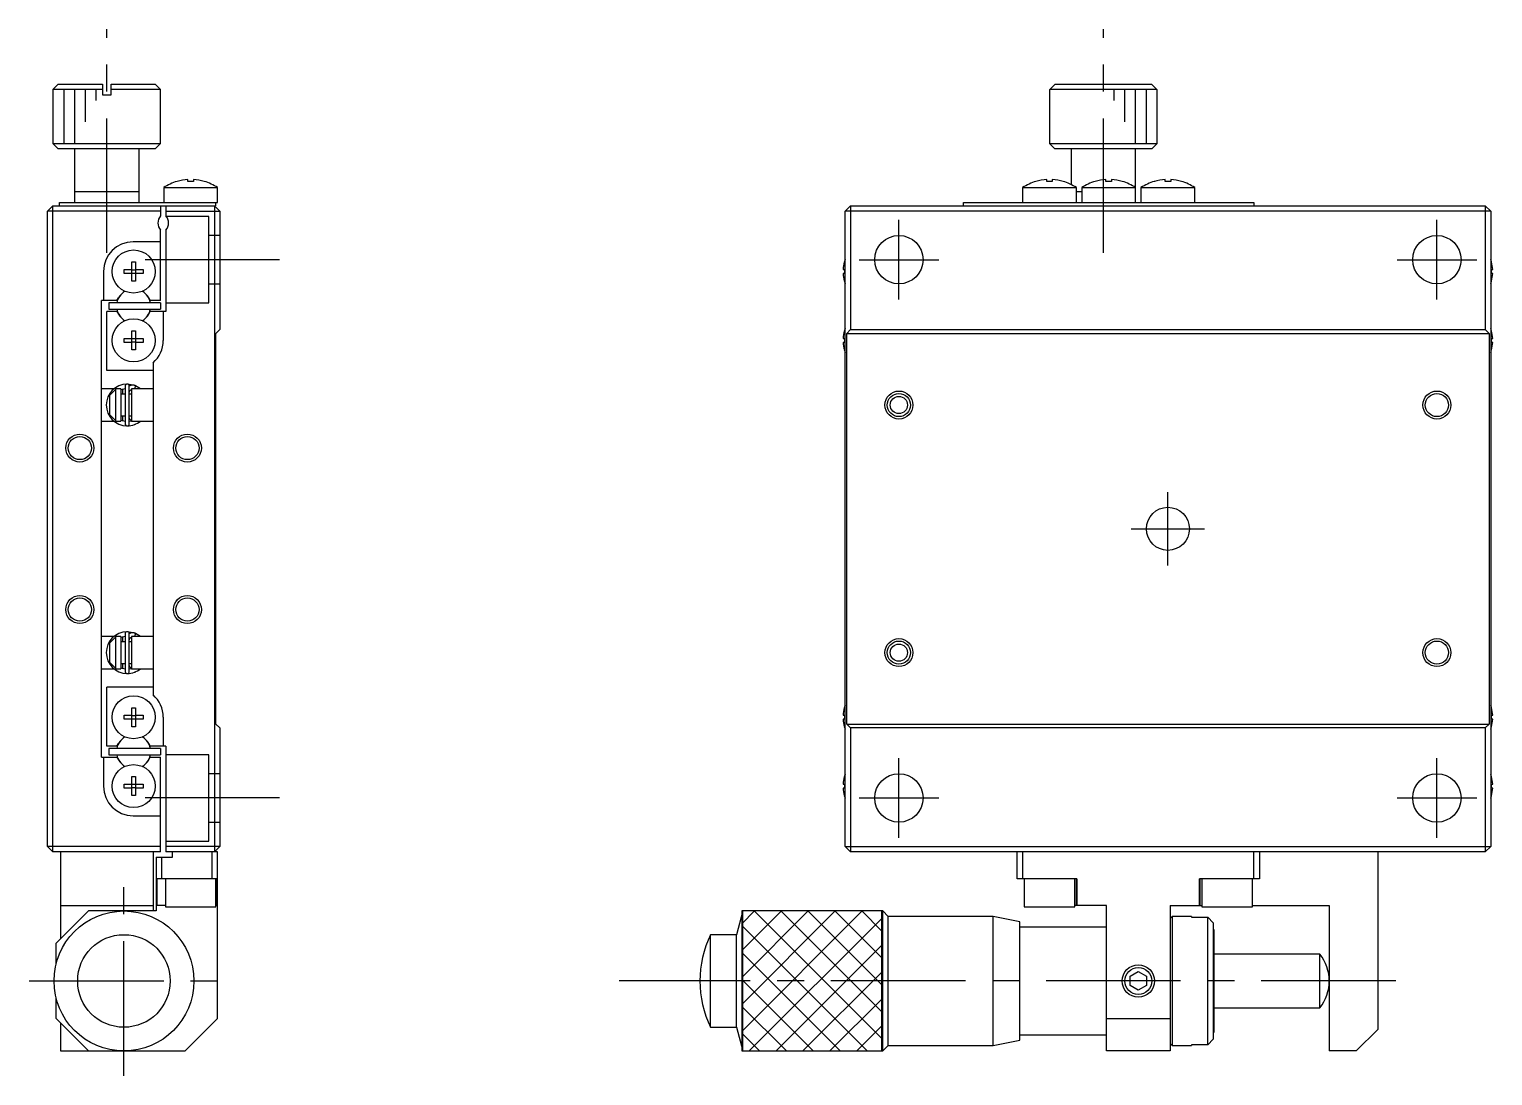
# Model space of a CAD drawing. Extents: x -8 to 378, y 7 to 269.
# Drawn here: x 242.3 to 378.4, y 108.1 to 205.3 of the extents above; entities that cross this region are included whole.
import ezdxf

# ---------------------------------------------------------------- set-up
doc = ezdxf.new("R2010")
doc.units = 0
doc.header["$LTSCALE"] = 10
doc.linetypes.add('CENTER', pattern=[2, 1.25, -0.25, 0.25, -0.25])
doc.linetypes.add('DASHED', pattern=[3.5, 2, -1.5])
doc.layers.get('0').update_dxf_attribs({"linetype": 'CONTINUOUS'})
doc.layers.add('CENTER', color=1, linetype='CENTER')

msp = doc.modelspace()

# ---------------------------------------------------------------- linework, layer by layer
at = {"color": 7, "linetype": 'CONTINUOUS'}
for p, q in [((245.049775, 200.235162), (244.549775, 199.735162)), ((245.049775, 200.235162), (249.149775, 200.235162)), ((249.149775, 200.235162), (249.149775, 199.235162)), ((249.949775, 200.235162), (254.049775, 200.235162)), ((249.949775, 199.235162), (249.949775, 200.235162)), ((254.549775, 199.735162), (254.049775, 200.235162)), ((337.187681, 199.735162), (337.689468, 200.235162)), ((337.689468, 200.235162), (346.653842, 200.235162)), ((346.653842, 200.235162), (347.15563, 199.735162)), ((249.149775, 199.735162), (244.549775, 199.735162)), ((244.549775, 199.735162), (244.549775, 194.735162)), ((249.149775, 199.235162), (249.949775, 199.235162)), ((254.549775, 199.735162), (249.949775, 199.735162)), ((254.549775, 194.735162), (254.549775, 199.735162)), ((337.171655, 199.235162), (337.187681, 199.235162)), ((337.171655, 199.235162), (337.171655, 194.735162)), ((337.187681, 199.235162), (337.187681, 199.735162)), ((347.15563, 199.735162), (337.187681, 199.735162)), ((347.15563, 199.735162), (347.15563, 199.235162)), ((347.15563, 199.235162), (347.171655, 199.235162)), ((347.171655, 194.735162), (347.171655, 199.235162)), ((244.549775, 194.735162), (245.049775, 194.235162)), ((244.549775, 194.735162), (254.549775, 194.735162)), ((254.049775, 194.235162), (254.549775, 194.735162)), ((337.171655, 194.735162), (347.171655, 194.735162)), ((337.171655, 194.735162), (337.671655, 194.235162)), ((346.671655, 194.235162), (347.171655, 194.735162)), ((254.049775, 194.235162), (245.049775, 194.235162)), ((246.549775, 194.235162), (246.549775, 189.235162)), ((252.549775, 189.235162), (252.549775, 194.235162)), ((346.671655, 194.235162), (337.671655, 194.235162)), ((339.171655, 194.235162), (339.171655, 190.916291)), ((345.171655, 189.235162), (345.171655, 194.235162)), ((254.849775, 190.62682), (259.849775, 190.62682)), ((254.849775, 190.62682), (254.849775, 189.235162)), ((256.091185, 191.197743), (256.087842, 191.204598)), ((257.089775, 191.197743), (257.089775, 191.370115)), ((257.609775, 191.197743), (257.089775, 191.197743)), ((257.609775, 191.370115), (257.609775, 191.197743)), ((258.611708, 191.204598), (258.608364, 191.197743)), ((259.849775, 189.235162), (259.849775, 190.62682)), ((334.671655, 190.62682), (334.671655, 189.235162)), ((334.671655, 190.62682), (339.671655, 190.62682)), ((335.913066, 191.197743), (335.909722, 191.204598)), ((336.911655, 191.197743), (336.911655, 191.370115)), ((337.431655, 191.197743), (336.911655, 191.197743)), ((337.431655, 191.370115), (337.431655, 191.197743)), ((338.433588, 191.204598), (338.430245, 191.197743)), ((339.671655, 189.235162), (339.671655, 190.62682)), ((340.171655, 190.62682), (340.171655, 189.235162)), ((340.171655, 190.62682), (345.171655, 190.62682)), ((341.413066, 191.197743), (341.409722, 191.204598)), ((342.411655, 191.197743), (342.411655, 191.370115)), ((342.931655, 191.197743), (342.411655, 191.197743)), ((342.931655, 191.370115), (342.931655, 191.197743)), ((343.933588, 191.204598), (343.930245, 191.197743)), ((345.671655, 190.62682), (345.671655, 189.235162)), ((345.671655, 190.62682), (350.671655, 190.62682)), ((346.913066, 191.197743), (346.909722, 191.204598)), ((347.911655, 191.197743), (347.911655, 191.370115)), ((348.431655, 191.197743), (347.911655, 191.197743)), ((348.431655, 191.370115), (348.431655, 191.197743)), ((349.433588, 191.204598), (349.430245, 191.197743)), ((350.671655, 189.235162), (350.671655, 190.62682)), ((245.149775, 188.935162), (245.149775, 189.235162)), ((245.149775, 189.235162), (259.849775, 189.235162)), ((252.549775, 190.235162), (246.549775, 190.235162)), ((259.649775, 189.235162), (259.649775, 188.935162)), ((329.171655, 188.935162), (329.171655, 189.235162)), ((329.171655, 189.235162), (356.171655, 189.235162)), ((340.171655, 190.235162), (339.671655, 190.235162)), ((356.171655, 189.235162), (356.171655, 188.935162)), ((244.549775, 188.935162), (244.049775, 188.435162)), ((244.049775, 129.435162), (244.049775, 188.435162)), ((254.549775, 188.435162), (244.049775, 188.435162)), ((244.549775, 188.935162), (259.649775, 188.935162)), ((244.549775, 128.935162), (244.549775, 188.935162)), ((254.549775, 188.935162), (254.549775, 187.9966)), ((255.049775, 188.935162), (255.049775, 187.9966)), ((255.049775, 188.435162), (260.049775, 188.435162)), ((259.549775, 188.935162), (260.049775, 188.435162)), ((259.549775, 188.935162), (259.549775, 128.935162)), ((260.049775, 188.435162), (260.049775, 177.435162)), ((318.671655, 188.935162), (318.171655, 188.435162)), ((318.171655, 129.435162), (318.171655, 188.435162)), ((378.171655, 188.435162), (318.171655, 188.435162)), ((318.671655, 188.935162), (377.671655, 188.935162)), ((318.671655, 188.935162), (318.671655, 177.435162)), ((378.171655, 188.435162), (377.671655, 188.935162)), ((377.671655, 188.935162), (377.671655, 177.435162)), ((378.171655, 188.435162), (378.171655, 129.435162)), ((254.549775, 180.135162), (254.549775, 186.673724)), ((255.049775, 186.673724), (255.049775, 179.135162)), ((254.549775, 185.585162), (251.999775, 185.585162)), ((251.869775, 183.721524), (252.229775, 183.721524)), ((251.869775, 183.015162), (251.869775, 183.721524)), ((252.229775, 183.721524), (252.229775, 183.015162)), ((318.097511, 183.723778), (318.102134, 183.721524)), ((378.241177, 183.721524), (378.245799, 183.723778)), ((249.249775, 182.835162), (249.249775, 180.135162)), ((251.163413, 182.655162), (251.163413, 183.015162)), ((251.163413, 183.015162), (251.869775, 183.015162)), ((251.869775, 182.655162), (251.163413, 182.655162)), ((251.880147, 183.00479), (251.869775, 183.015162)), ((251.880147, 182.665534), (251.869775, 182.655162)), ((251.869775, 181.948801), (251.869775, 182.655162)), ((251.880147, 183.00479), (252.219403, 183.00479)), ((251.880147, 182.665534), (251.880147, 183.00479)), ((252.219403, 182.665534), (251.880147, 182.665534)), ((252.219403, 183.00479), (252.229775, 183.015162)), ((252.219403, 183.00479), (252.219403, 182.665534)), ((252.219403, 182.665534), (252.229775, 182.655162)), ((252.229775, 183.015162), (252.936136, 183.015162)), ((252.229775, 182.655162), (252.229775, 181.948801)), ((252.936136, 182.655162), (252.229775, 182.655162)), ((252.936136, 183.015162), (252.936136, 182.655162)), ((317.981796, 183.015162), (318.102134, 183.015162)), ((318.102134, 182.655162), (317.981796, 182.655162)), ((318.102134, 183.015162), (318.102134, 182.655162)), ((378.241177, 183.015162), (378.361514, 183.015162)), ((378.241177, 182.655162), (378.241177, 183.015162)), ((378.361514, 182.655162), (378.241177, 182.655162)), ((252.229775, 181.948801), (251.869775, 181.948801)), ((318.102134, 181.948801), (318.097511, 181.946546)), ((378.245799, 181.946546), (378.241177, 181.948801)), ((249.049775, 137.735162), (249.049775, 180.135162)), ((250.498969, 180.135162), (249.049775, 180.135162)), ((249.749775, 179.935162), (249.749775, 179.335162)), ((254.549775, 179.935162), (249.749775, 179.935162)), ((250.498969, 180.135162), (250.649135, 180.395257)), ((253.450414, 180.395257), (253.60058, 180.135162)), ((254.549775, 180.135162), (253.60058, 180.135162)), ((254.549775, 179.935162), (254.549775, 179.335162)), ((249.549775, 173.635162), (249.549775, 179.135162)), ((250.498969, 179.135162), (249.549775, 179.135162)), ((249.749775, 179.335162), (254.549775, 179.335162)), ((250.498969, 179.135162), (250.649135, 178.875067)), ((253.450414, 178.875067), (253.60058, 179.135162)), ((255.049775, 179.135162), (253.60058, 179.135162)), ((254.799775, 179.135162), (254.799775, 176.435162)), ((251.869775, 177.321524), (252.229775, 177.321524)), ((251.869775, 176.615162), (251.869775, 177.321524)), ((252.229775, 177.321524), (252.229775, 176.615162)), ((259.699775, 177.085162), (260.049775, 177.435162)), ((259.699775, 140.785162), (259.699775, 177.085162)), ((318.097511, 177.323778), (318.102134, 177.321524)), ((318.321655, 177.085162), (318.671655, 177.435162)), ((318.321655, 140.785162), (318.321655, 177.085162)), ((318.321655, 177.085162), (378.021655, 177.085162)), ((318.671655, 177.435162), (377.671655, 177.435162)), ((377.671655, 177.435162), (378.021655, 177.085162)), ((378.021655, 177.085162), (378.021655, 140.785162)), ((378.241177, 177.321524), (378.245799, 177.323778)), ((251.163413, 176.255162), (251.163413, 176.615162)), ((251.163413, 176.615162), (251.869775, 176.615162)), ((251.869775, 176.255162), (251.163413, 176.255162)), ((251.880147, 176.60479), (251.869775, 176.615162)), ((251.880147, 176.265534), (251.869775, 176.255162)), ((251.869775, 175.548801), (251.869775, 176.255162)), ((252.229775, 175.548801), (251.869775, 175.548801)), ((251.880147, 176.60479), (252.219403, 176.60479)), ((251.880147, 176.265534), (251.880147, 176.60479)), ((252.219403, 176.265534), (251.880147, 176.265534)), ((252.219403, 176.60479), (252.229775, 176.615162)), ((252.219403, 176.60479), (252.219403, 176.265534)), ((252.219403, 176.265534), (252.229775, 176.255162)), ((252.229775, 176.615162), (252.936136, 176.615162)), ((252.229775, 176.255162), (252.229775, 175.548801)), ((252.936136, 176.255162), (252.229775, 176.255162)), ((252.936136, 176.615162), (252.936136, 176.255162)), ((317.981796, 176.615162), (318.102134, 176.615162)), ((318.102134, 176.255162), (317.981796, 176.255162)), ((318.102134, 175.548801), (318.097511, 175.546546)), ((318.102134, 176.615162), (318.102134, 176.255162)), ((378.241177, 176.615162), (378.361514, 176.615162)), ((378.241177, 176.255162), (378.241177, 176.615162)), ((378.361514, 176.255162), (378.241177, 176.255162)), ((378.245799, 175.546546), (378.241177, 175.548801)), ((253.849775, 174.3561), (253.849775, 143.514224)), ((253.849775, 173.635162), (249.549775, 173.635162)), ((250.213716, 171.935162), (249.049775, 171.935162)), ((249.849775, 171.355262), (250.349775, 171.884409)), ((250.849775, 171.935162), (250.349775, 171.935162)), ((250.349775, 171.935162), (250.349775, 168.935162)), ((250.84962, 171.870382), (251.254752, 171.978844)), ((250.849775, 171.935162), (250.849775, 168.935162)), ((251.254775, 171.435162), (250.849775, 171.435162)), ((251.049775, 171.935162), (251.038102, 171.935162)), ((251.049775, 171.435162), (251.049775, 171.935162)), ((251.254775, 172.185162), (251.254775, 168.685162)), ((252.164826, 172.242857), (251.477364, 172.378818)), ((251.650886, 172.212479), (251.643227, 172.208787)), ((251.644775, 168.685162), (251.644775, 172.185162)), ((251.644775, 171.583663), (251.645109, 171.597888)), ((251.849775, 171.435162), (251.644775, 171.435162)), ((251.645109, 171.597888), (251.646168, 171.612868)), ((251.646168, 171.612868), (251.647952, 171.627777)), ((251.647952, 171.627777), (251.650455, 171.642581)), ((251.650455, 171.642581), (251.653673, 171.657244)), ((251.682233, 172.226407), (251.650886, 172.212479)), ((251.653673, 171.657244), (251.657597, 171.671733)), ((251.657597, 171.671733), (251.66222, 171.686012)), ((251.66222, 171.686012), (251.667531, 171.700049)), ((251.667531, 171.700049), (251.673518, 171.713809)), ((251.673518, 171.713809), (251.680169, 171.727261)), ((251.680169, 171.727261), (251.687469, 171.740372)), ((251.714223, 172.238749), (251.682233, 172.226407)), ((251.687469, 171.740372), (251.695402, 171.753109)), ((251.695402, 171.753109), (251.703951, 171.765443)), ((251.703951, 171.765443), (251.713096, 171.777341)), ((251.713096, 171.777341), (251.722818, 171.788776)), ((251.746778, 172.249476), (251.714223, 172.238749)), ((251.722818, 171.788776), (251.733094, 171.799718)), ((251.733094, 171.799718), (251.7439, 171.810138)), ((251.7439, 171.810138), (251.755213, 171.820011)), ((251.779818, 172.258561), (251.746778, 172.249476)), ((251.755213, 171.820011), (251.767007, 171.829309)), ((251.767007, 171.829309), (251.779252, 171.83801)), ((251.779252, 171.83801), (251.791922, 171.846088)), ((251.813262, 172.265984), (251.779818, 172.258561)), ((251.791922, 171.846088), (251.804984, 171.853522)), ((251.804984, 171.853522), (251.818408, 171.860291)), ((251.847028, 172.271726), (251.813262, 172.265984)), ((251.818408, 171.860291), (251.832161, 171.866376)), ((251.832161, 171.866376), (251.846209, 171.87176)), ((251.846209, 171.87176), (251.849754, 171.872991)), ((251.881035, 172.275773), (251.847028, 172.271726)), ((253.849775, 171.935162), (251.849775, 171.935162)), ((251.849775, 171.935162), (251.849775, 168.935162)), ((251.915197, 172.278115), (251.881035, 172.275773)), ((251.949434, 172.278748), (251.915197, 172.278115)), ((251.98366, 172.277668), (251.949434, 172.278748)), ((252.017792, 172.274879), (251.98366, 172.277668)), ((252.051747, 172.270386), (252.017792, 172.274879)), ((252.085441, 172.264201), (252.051747, 172.270386)), ((252.118793, 172.256338), (252.085441, 172.264201)), ((252.120437, 171.946802), (252.114287, 171.935162)), ((252.15172, 172.246815), (252.118793, 172.256338)), ((252.126695, 171.959055), (252.120437, 171.946802)), ((252.22403, 172.217439), (252.124817, 171.935138)), ((252.133021, 171.971843), (252.126695, 171.959055)), ((252.139378, 171.985085), (252.133021, 171.971843)), ((252.145723, 171.9987), (252.139378, 171.985085)), ((252.152018, 172.012601), (252.145723, 171.9987)), ((252.184139, 172.235656), (252.15172, 172.246815)), ((252.158223, 172.026701), (252.152018, 172.012601)), ((252.1643, 172.040912), (252.158223, 172.026701)), ((252.170209, 172.055144), (252.1643, 172.040912)), ((252.175913, 172.069307), (252.170209, 172.055144)), ((252.181378, 172.083314), (252.175913, 172.069307)), ((252.186568, 172.097075), (252.181378, 172.083314)), ((252.214306, 172.223602), (252.184139, 172.235656)), ((252.191451, 172.110504), (252.186568, 172.097075)), ((252.195996, 172.123518), (252.191451, 172.110504)), ((252.200175, 172.136034), (252.195996, 172.123518)), ((252.203962, 172.147973), (252.200175, 172.136034)), ((252.207332, 172.159262), (252.203962, 172.147973)), ((252.210265, 172.169828), (252.207332, 172.159262)), ((252.212742, 172.179605), (252.210265, 172.169828)), ((252.214747, 172.188532), (252.212742, 172.179605)), ((252.212955, 172.223887), (252.214914, 172.223266)), ((252.685806, 171.935285), (252.213861, 172.222743)), ((252.216268, 172.196554), (252.214747, 172.188532)), ((252.214914, 172.223266), (252.216389, 172.22152)), ((252.217296, 172.203618), (252.216268, 172.196554)), ((252.216389, 172.22152), (252.217368, 172.218661)), ((252.217824, 172.209682), (252.217296, 172.203618)), ((252.217368, 172.218661), (252.217848, 172.214707)), ((252.217848, 172.214707), (252.217824, 172.209682)), ((252.222963, 172.218825), (252.22403, 172.217439)), ((249.849775, 169.515062), (249.849775, 171.355262)), ((249.049775, 168.935162), (250.21335, 168.935162)), ((250.349775, 168.993161), (249.849775, 169.522307)), ((250.349775, 168.935162), (250.849775, 168.935162)), ((251.254719, 168.891796), (250.849614, 168.999608)), ((250.849775, 169.435162), (251.254775, 169.435162)), ((251.037938, 168.935162), (251.049775, 168.935162)), ((251.049775, 168.935162), (251.049775, 169.435162)), ((251.644775, 169.435162), (251.849775, 169.435162)), ((251.644851, 169.279967), (251.644775, 169.286661)), ((251.861583, 168.93405), (251.644817, 168.891473)), ((251.645546, 169.264962), (251.644851, 169.279967)), ((251.646968, 169.250007), (251.645546, 169.264962)), ((251.649113, 169.235135), (251.646968, 169.250007)), ((251.651977, 169.220383), (251.649113, 169.235135)), ((251.655554, 169.205785), (251.651977, 169.220383)), ((251.659838, 169.191375), (251.655554, 169.205785)), ((251.664818, 169.177188), (251.659838, 169.191375)), ((251.670484, 169.163259), (251.664818, 169.177188)), ((251.676825, 169.14962), (251.670484, 169.163259)), ((251.683827, 169.136306), (251.676825, 169.14962)), ((251.691475, 169.123348), (251.683827, 169.136306)), ((251.699752, 169.110779), (251.691475, 169.123348)), ((251.708639, 169.098631), (251.699752, 169.110779)), ((251.718118, 169.086934), (251.708639, 169.098631)), ((251.728166, 169.075718), (251.718118, 169.086934)), ((251.738761, 169.065013), (251.728166, 169.075718)), ((251.749878, 169.054846), (251.738761, 169.065013)), ((251.761491, 169.045245), (251.749878, 169.054846)), ((251.773572, 169.036236), (251.761491, 169.045245)), ((251.786092, 169.027843), (251.773572, 169.036236)), ((251.799021, 169.020088), (251.786092, 169.027843)), ((251.812327, 169.012995), (251.799021, 169.020088)), ((251.825976, 169.006582), (251.812327, 169.012995)), ((251.839934, 169.000869), (251.825976, 169.006582)), ((251.84975, 168.997335), (251.839934, 169.000869)), ((251.849775, 168.935162), (253.849775, 168.935162)), ((252.17229, 168.629552), (252.232017, 168.655453)), ((252.155571, 168.62457), (252.171979, 168.63027)), ((252.210485, 168.646937), (252.212955, 168.646437)), ((252.212955, 168.646437), (252.212635, 168.647201)), ((252.214306, 168.646722), (252.212955, 168.646437)), ((252.215035, 168.647145), (252.214306, 168.646722)), ((250.213716, 148.935162), (249.049775, 148.935162)), ((249.849775, 148.355262), (250.349775, 148.884409)), ((249.849775, 146.515062), (249.849775, 148.355262)), ((250.849775, 148.935162), (250.349775, 148.935162)), ((250.349775, 148.935162), (250.349775, 145.935162)), ((250.84962, 148.870382), (251.254752, 148.978844)), ((250.849775, 148.935162), (250.849775, 145.935162)), ((251.254775, 148.435162), (250.849775, 148.435162)), ((251.049775, 148.935162), (251.038102, 148.935162)), ((251.049775, 148.435162), (251.049775, 148.935162)), ((251.254775, 149.185162), (251.254775, 145.685162)), ((252.164826, 149.242857), (251.477364, 149.378818)), ((251.650886, 149.212479), (251.643227, 149.208787)), ((251.644775, 145.685162), (251.644775, 149.185162)), ((251.644775, 148.583663), (251.645109, 148.597888)), ((251.849775, 148.435162), (251.644775, 148.435162)), ((251.645109, 148.597888), (251.646168, 148.612868)), ((251.646168, 148.612868), (251.647952, 148.627777)), ((251.647952, 148.627777), (251.650455, 148.642581)), ((251.650455, 148.642581), (251.653673, 148.657244)), ((251.682233, 149.226407), (251.650886, 149.212479)), ((251.653673, 148.657244), (251.657597, 148.671733)), ((251.657597, 148.671733), (251.66222, 148.686012)), ((251.66222, 148.686012), (251.667531, 148.700049)), ((251.667531, 148.700049), (251.673518, 148.713809)), ((251.673518, 148.713809), (251.680169, 148.727261)), ((251.680169, 148.727261), (251.687469, 148.740372)), ((251.714223, 149.238749), (251.682233, 149.226407)), ((251.687469, 148.740372), (251.695402, 148.753109)), ((251.695402, 148.753109), (251.703951, 148.765443)), ((251.703951, 148.765443), (251.713096, 148.777341)), ((251.713096, 148.777341), (251.722818, 148.788776)), ((251.746778, 149.249476), (251.714223, 149.238749)), ((251.722818, 148.788776), (251.733094, 148.799718)), ((251.733094, 148.799718), (251.7439, 148.810138)), ((251.7439, 148.810138), (251.755213, 148.820011)), ((251.779818, 149.258561), (251.746778, 149.249476)), ((251.755213, 148.820011), (251.767007, 148.829309)), ((251.767007, 148.829309), (251.779252, 148.83801)), ((251.779252, 148.83801), (251.791922, 148.846088)), ((251.813262, 149.265984), (251.779818, 149.258561)), ((251.791922, 148.846088), (251.804984, 148.853522)), ((251.804984, 148.853522), (251.818408, 148.860291)), ((251.847028, 149.271726), (251.813262, 149.265984)), ((251.818408, 148.860291), (251.832161, 148.866376)), ((251.832161, 148.866376), (251.846209, 148.87176)), ((251.846209, 148.87176), (251.849754, 148.872991)), ((251.881035, 149.275773), (251.847028, 149.271726)), ((253.849775, 148.935162), (251.849775, 148.935162)), ((251.849775, 148.935162), (251.849775, 145.935162)), ((251.915197, 149.278115), (251.881035, 149.275773)), ((251.949434, 149.278748), (251.915197, 149.278115)), ((251.98366, 149.277668), (251.949434, 149.278748)), ((252.017792, 149.274879), (251.98366, 149.277668)), ((252.051747, 149.270386), (252.017792, 149.274879)), ((252.085441, 149.264201), (252.051747, 149.270386)), ((252.118793, 149.256338), (252.085441, 149.264201)), ((252.120437, 148.946802), (252.114287, 148.935162)), ((252.15172, 149.246815), (252.118793, 149.256338)), ((252.126695, 148.959055), (252.120437, 148.946802)), ((252.222963, 149.218825), (252.124817, 148.935138)), ((252.133021, 148.971843), (252.126695, 148.959055)), ((252.139378, 148.985085), (252.133021, 148.971843)), ((252.145723, 148.9987), (252.139378, 148.985085)), ((252.152018, 149.012601), (252.145723, 148.9987)), ((252.184139, 149.235656), (252.15172, 149.246815)), ((252.158223, 149.026701), (252.152018, 149.012601)), ((252.1643, 149.040912), (252.158223, 149.026701)), ((252.170209, 149.055144), (252.1643, 149.040912)), ((252.175913, 149.069307), (252.170209, 149.055144)), ((252.181378, 149.083314), (252.175913, 149.069307)), ((252.186568, 149.097075), (252.181378, 149.083314)), ((252.214306, 149.223602), (252.184139, 149.235656)), ((252.191451, 149.110504), (252.186568, 149.097075)), ((252.195996, 149.123518), (252.191451, 149.110504)), ((252.200175, 149.136034), (252.195996, 149.123518)), ((252.203962, 149.147973), (252.200175, 149.136034)), ((252.207332, 149.159262), (252.203962, 149.147973)), ((252.210265, 149.169828), (252.207332, 149.159262)), ((252.212742, 149.179605), (252.210265, 149.169828)), ((252.214747, 149.188532), (252.212742, 149.179605)), ((252.212955, 149.223887), (252.214914, 149.223266)), ((252.685806, 148.935285), (252.213861, 149.222743)), ((252.216268, 149.196554), (252.214747, 149.188532)), ((252.214914, 149.223266), (252.216389, 149.22152)), ((252.217296, 149.203618), (252.216268, 149.196554)), ((252.216389, 149.22152), (252.217368, 149.218661)), ((252.217824, 149.209682), (252.217296, 149.203618)), ((252.217368, 149.218661), (252.217848, 149.214707)), ((252.217848, 149.214707), (252.217824, 149.209682)), ((252.243168, 149.209926), (252.223406, 149.218621)), ((249.049775, 145.935162), (250.21335, 145.935162)), ((250.349775, 145.993161), (249.849775, 146.522307)), ((250.349775, 145.935162), (250.849775, 145.935162)), ((251.254719, 145.891796), (250.849614, 145.999608)), ((250.849775, 146.435162), (251.254775, 146.435162)), ((251.037938, 145.935162), (251.049775, 145.935162)), ((251.049775, 145.935162), (251.049775, 146.435162)), ((251.644775, 146.435162), (251.849775, 146.435162)), ((251.644851, 146.279967), (251.644775, 146.286661)), ((251.861583, 145.93405), (251.644817, 145.891473)), ((251.645546, 146.264962), (251.644851, 146.279967)), ((251.646968, 146.250007), (251.645546, 146.264962)), ((251.649113, 146.235135), (251.646968, 146.250007)), ((251.651977, 146.220383), (251.649113, 146.235135)), ((251.655554, 146.205785), (251.651977, 146.220383)), ((251.659838, 146.191375), (251.655554, 146.205785)), ((251.664818, 146.177188), (251.659838, 146.191375)), ((251.670484, 146.163259), (251.664818, 146.177188)), ((251.676825, 146.14962), (251.670484, 146.163259)), ((251.683827, 146.136306), (251.676825, 146.14962)), ((251.691475, 146.123348), (251.683827, 146.136306)), ((251.699752, 146.110779), (251.691475, 146.123348)), ((251.708639, 146.098631), (251.699752, 146.110779)), ((251.718118, 146.086934), (251.708639, 146.098631)), ((251.728166, 146.075718), (251.718118, 146.086934)), ((251.738761, 146.065013), (251.728166, 146.075718)), ((251.749878, 146.054846), (251.738761, 146.065013)), ((251.761491, 146.045245), (251.749878, 146.054846)), ((251.773572, 146.036236), (251.761491, 146.045245)), ((251.786092, 146.027843), (251.773572, 146.036236)), ((251.799021, 146.020088), (251.786092, 146.027843)), ((251.812327, 146.012995), (251.799021, 146.020088)), ((251.825976, 146.006582), (251.812327, 146.012995)), ((251.839934, 146.000869), (251.825976, 146.006582)), ((251.84975, 145.997335), (251.839934, 146.000869)), ((251.849775, 145.935162), (253.849775, 145.935162)), ((252.155571, 145.62457), (252.171979, 145.63027)), ((252.172371, 145.629376), (252.246869, 145.66206)), ((252.210485, 145.646937), (252.212955, 145.646437)), ((252.212955, 145.646437), (252.212635, 145.647201)), ((252.214306, 145.646722), (252.212955, 145.646437)), ((252.215035, 145.647145), (252.214306, 145.646722)), ((249.549775, 138.735162), (249.549775, 144.235162)), ((253.849775, 144.235162), (249.549775, 144.235162)), ((251.163413, 141.255162), (251.163413, 141.615162)), ((251.163413, 141.615162), (251.869775, 141.615162)), ((251.869775, 142.321524), (252.229775, 142.321524)), ((251.869775, 141.615162), (251.869775, 142.321524)), ((251.880147, 141.60479), (251.869775, 141.615162)), ((251.880147, 141.60479), (252.219403, 141.60479)), ((251.880147, 141.265534), (251.880147, 141.60479)), ((252.219403, 141.60479), (252.229775, 141.615162)), ((252.219403, 141.60479), (252.219403, 141.265534)), ((252.229775, 142.321524), (252.229775, 141.615162)), ((252.229775, 141.615162), (252.936136, 141.615162)), ((252.936136, 141.615162), (252.936136, 141.255162)), ((317.981796, 141.615162), (318.102134, 141.615162)), ((318.097511, 142.323778), (318.102134, 142.321524)), ((318.102134, 141.615162), (318.102134, 141.255162)), ((378.241177, 142.321524), (378.245799, 142.323778)), ((378.241177, 141.615162), (378.361514, 141.615162)), ((378.241177, 141.255162), (378.241177, 141.615162)), ((251.869775, 141.255162), (251.163413, 141.255162)), ((251.880147, 141.265534), (251.869775, 141.255162)), ((251.869775, 140.548801), (251.869775, 141.255162)), ((252.229775, 140.548801), (251.869775, 140.548801)), ((252.219403, 141.265534), (251.880147, 141.265534)), ((252.219403, 141.265534), (252.229775, 141.255162)), ((252.229775, 141.255162), (252.229775, 140.548801)), ((252.936136, 141.255162), (252.229775, 141.255162)), ((254.799775, 141.435162), (254.799775, 138.735162)), ((260.049775, 140.435162), (259.699775, 140.785162)), ((260.049775, 140.435162), (260.049775, 129.435162)), ((318.102134, 141.255162), (317.981796, 141.255162)), ((318.102134, 140.548801), (318.097511, 140.546546)), ((318.671655, 140.435162), (318.321655, 140.785162)), ((318.321655, 140.785162), (378.021655, 140.785162)), ((377.671655, 140.435162), (318.671655, 140.435162)), ((318.671655, 140.435162), (318.671655, 128.935162)), ((378.021655, 140.785162), (377.671655, 140.435162)), ((377.671655, 140.435162), (377.671655, 128.935162)), ((378.361514, 141.255162), (378.241177, 141.255162)), ((378.245799, 140.546546), (378.241177, 140.548801)), ((250.498969, 138.735162), (249.549775, 138.735162)), ((250.498969, 138.735162), (250.649135, 138.995257)), ((253.450414, 138.995257), (253.60058, 138.735162)), ((255.049775, 138.735162), (253.60058, 138.735162)), ((255.049775, 138.735162), (255.049775, 128.935162)), ((249.049775, 137.735162), (250.498969, 137.735162)), ((249.249775, 137.735162), (249.249775, 135.035162)), ((249.749775, 138.535162), (249.749775, 137.935162)), ((254.549775, 138.535162), (249.749775, 138.535162)), ((249.749775, 137.935162), (254.549775, 137.935162)), ((250.498969, 137.735162), (250.649135, 137.475067)), ((253.450414, 137.475067), (253.60058, 137.735162)), ((253.60058, 137.735162), (254.549775, 137.735162)), ((254.549775, 138.535162), (254.549775, 137.935162)), ((254.549775, 128.935162), (254.549775, 137.735162)), ((251.163413, 134.855162), (251.163413, 135.215162)), ((251.163413, 135.215162), (251.869775, 135.215162)), ((251.869775, 134.855162), (251.163413, 134.855162)), ((251.869775, 135.921524), (252.229775, 135.921524)), ((251.869775, 135.215162), (251.869775, 135.921524)), ((251.880147, 135.20479), (251.869775, 135.215162)), ((251.880147, 134.865534), (251.869775, 134.855162)), ((251.869775, 134.148801), (251.869775, 134.855162)), ((251.880147, 134.865534), (251.880147, 135.20479)), ((251.880147, 135.20479), (252.219403, 135.20479)), ((252.219403, 134.865534), (251.880147, 134.865534)), ((252.219403, 135.20479), (252.229775, 135.215162)), ((252.219403, 135.20479), (252.219403, 134.865534)), ((252.219403, 134.865534), (252.229775, 134.855162)), ((252.229775, 135.921524), (252.229775, 135.215162)), ((252.229775, 135.215162), (252.936136, 135.215162)), ((252.229775, 134.855162), (252.229775, 134.148801)), ((252.936136, 134.855162), (252.229775, 134.855162)), ((252.936136, 135.215162), (252.936136, 134.855162)), ((317.981796, 135.215162), (318.102134, 135.215162)), ((318.102134, 134.855162), (317.981796, 134.855162)), ((318.097511, 135.923778), (318.102134, 135.921524)), ((318.102134, 135.215162), (318.102134, 134.855162)), ((378.241177, 135.921524), (378.245799, 135.923778)), ((378.241177, 135.215162), (378.361514, 135.215162)), ((378.241177, 134.855162), (378.241177, 135.215162)), ((378.361514, 134.855162), (378.241177, 134.855162)), ((252.229775, 134.148801), (251.869775, 134.148801)), ((318.102134, 134.148801), (318.097511, 134.146546)), ((378.245799, 134.146546), (378.241177, 134.148801)), ((251.999775, 132.285162), (254.549775, 132.285162)), ((244.549775, 128.935162), (244.049775, 129.435162)), ((254.549775, 129.435162), (244.049775, 129.435162)), ((260.049775, 129.435162), (255.049775, 129.435162)), ((260.049775, 129.435162), (259.549775, 128.935162)), ((318.171655, 129.435162), (318.671655, 128.935162)), ((318.171655, 129.435162), (378.171655, 129.435162)), ((377.671655, 128.935162), (378.171655, 129.435162)), ((254.549775, 128.935162), (244.549775, 128.935162)), ((245.249775, 128.935162), (245.249775, 120.835162)), ((253.849775, 128.935162), (253.849775, 123.435162)), ((254.149775, 128.435162), (254.149775, 123.435162)), ((254.149775, 128.435162), (255.649775, 128.435162)), ((254.649775, 128.435162), (254.649775, 126.435162)), ((259.849775, 128.935162), (255.049775, 128.935162)), ((255.649775, 128.435162), (255.649775, 128.935162)), ((259.349775, 126.435162), (259.349775, 128.935162)), ((259.849775, 113.435162), (259.849775, 128.935162)), ((377.671655, 128.935162), (318.671655, 128.935162)), ((334.171655, 126.435162), (334.171655, 128.935162)), ((334.671655, 128.935162), (334.671655, 126.435162)), ((356.171655, 126.435162), (356.171655, 128.935162)), ((356.671655, 128.935162), (356.671655, 126.435162)), ((367.671655, 128.935162), (367.671655, 112.435162)), ((259.849775, 126.435162), (254.149775, 126.435162)), ((254.190038, 126.435162), (254.190038, 123.935162)), ((254.999775, 126.435162), (254.999775, 123.835162)), ((259.699775, 123.835162), (259.699775, 126.435162)), ((259.780596, 123.935162), (259.780596, 126.435162)), ((339.719183, 126.435162), (334.171655, 126.435162)), ((334.821655, 126.435162), (334.821655, 123.835162)), ((339.521655, 123.835162), (339.521655, 126.435162)), ((339.689811, 123.935162), (339.689811, 126.435162)), ((339.719183, 126.435162), (339.719183, 123.935162)), ((351.124127, 123.935162), (351.124127, 126.435162)), ((356.671655, 126.435162), (351.124127, 126.435162)), ((351.1535, 126.435162), (351.1535, 123.935162)), ((351.321655, 126.435162), (351.321655, 123.835162)), ((356.021655, 123.835162), (356.021655, 126.435162)), ((245.249775, 123.935162), (253.849775, 123.935162)), ((254.999775, 123.935162), (254.149775, 123.935162)), ((254.999775, 123.835162), (259.699775, 123.835162)), ((259.849775, 123.935162), (259.699775, 123.935162)), ((334.821655, 123.835162), (339.521655, 123.835162)), ((342.471655, 123.935162), (339.521655, 123.935162)), ((342.471655, 110.435162), (342.471655, 123.935162)), ((348.371655, 123.935162), (351.321655, 123.935162)), ((348.371655, 123.935162), (348.371655, 110.435162)), ((351.321655, 123.835162), (356.021655, 123.835162)), ((356.021655, 123.935162), (363.171655, 123.935162)), ((363.171655, 123.935162), (363.171655, 110.435162)), ((247.849775, 123.435162), (244.849775, 120.435162)), ((254.149775, 123.435162), (247.849775, 123.435162)), ((308.671648, 123.435161), (308.08216, 121.235162)), ((321.571649, 123.435161), (308.571648, 123.435161)), ((308.571648, 123.435161), (308.571648, 110.435163)), ((321.671649, 123.435161), (308.671648, 123.435161)), ((308.671648, 110.435163), (308.671648, 123.435161)), ((321.571649, 110.435163), (321.571649, 123.435161)), ((322.171651, 122.935158), (321.671649, 123.435161)), ((321.671649, 110.435163), (321.671649, 123.435161)), ((331.921656, 122.935158), (322.171651, 122.935158)), ((322.171651, 110.935166), (322.171651, 122.935158)), ((334.421655, 122.435159), (331.921656, 122.935158)), ((331.921656, 110.935166), (331.921656, 122.935158)), ((334.421655, 111.435165), (334.421655, 122.435159)), ((348.571655, 122.935162), (348.371655, 122.735162)), ((348.571655, 122.935162), (348.571655, 110.935162)), ((350.371655, 122.935162), (348.571655, 122.935162)), ((350.371655, 122.935162), (350.371655, 122.851242)), ((350.371655, 122.851242), (351.871655, 122.851242)), ((351.871655, 111.019082), (351.871655, 122.851242)), ((351.871655, 122.851242), (352.371655, 122.343489)), ((308.08216, 121.235162), (305.671649, 121.235162)), ((305.671649, 112.635162), (305.671649, 121.235162)), ((308.08216, 112.635162), (308.08216, 121.235162)), ((342.471655, 121.935162), (334.421655, 121.935162)), ((352.371655, 122.343489), (352.371655, 111.526835)), ((352.471655, 121.685162), (352.371655, 121.685162)), ((352.471655, 112.185162), (352.471655, 121.685162)), ((244.849775, 118.535158), (244.849775, 120.435162)), ((362.294146, 119.435158), (352.471655, 119.435158)), ((362.294146, 114.435166), (362.294146, 119.435158)), ((344.671655, 117.368175), (345.421655, 117.801188)), ((344.671655, 116.502149), (344.671655, 117.368175)), ((345.421655, 117.801188), (346.171655, 117.368175)), ((346.171655, 117.368175), (346.171655, 116.502149)), ((345.421655, 116.069137), (344.671655, 116.502149)), ((346.171655, 116.502149), (345.421655, 116.069137)), ((244.849775, 113.435162), (244.849775, 115.335166)), ((352.471655, 114.435166), (362.294146, 114.435166)), ((244.849775, 113.435162), (247.849775, 110.435162)), ((245.249775, 113.035162), (245.249775, 110.435162)), ((256.849775, 110.435162), (259.849775, 113.435162)), ((342.471655, 113.435162), (348.371655, 113.435162)), ((305.671649, 112.635162), (308.08216, 112.635162)), ((308.08216, 112.635162), (308.671648, 110.435163)), ((334.421655, 111.935162), (342.471655, 111.935162)), ((352.371655, 112.185162), (352.471655, 112.185162)), ((365.671655, 110.435162), (367.671655, 112.435162)), ((245.249775, 110.435162), (256.849775, 110.435162)), ((308.571648, 110.435163), (321.571649, 110.435163)), ((308.671648, 110.435163), (321.671649, 110.435163)), ((321.671649, 110.435163), (322.171651, 110.935166)), ((322.171651, 110.935166), (331.921656, 110.935166)), ((331.921656, 110.935166), (334.421655, 111.435165)), ((348.371655, 110.435162), (342.471655, 110.435162)), ((348.371655, 111.135162), (348.571655, 110.935162)), ((348.571655, 110.935162), (350.371655, 110.935162)), ((350.371655, 111.019082), (350.371655, 110.935162)), ((351.871655, 111.019082), (350.371655, 111.019082)), ((352.371655, 111.526835), (351.871655, 111.019082)), ((365.671655, 110.435162), (363.171655, 110.435162))]:
    msp.add_line(p, q, dxfattribs=at)
at = {"color": 3, "linetype": 'CONTINUOUS'}
for p, q in [((245.549775, 199.735162), (245.549775, 194.735162)), ((246.549775, 199.735162), (246.549775, 194.735162)), ((247.549775, 199.735162), (247.549775, 196.735162)), ((248.549775, 199.735162), (248.549775, 198.735162)), ((343.171655, 198.735162), (343.171655, 199.735162)), ((344.171655, 196.735162), (344.171655, 199.735162)), ((345.171655, 194.735162), (345.171655, 199.735162)), ((346.171655, 194.735162), (346.171655, 199.735162)), ((308.571648, 122.253067), (309.753742, 123.435161)), ((308.571648, 119.753067), (312.253742, 123.435161)), ((308.571648, 117.253067), (314.753742, 123.435161)), ((308.571648, 114.753067), (317.253742, 123.435161)), ((308.571648, 112.253067), (319.753742, 123.435161)), ((309.253744, 110.435163), (321.571649, 122.753068)), ((309.713095, 123.435161), (321.571649, 111.576607)), ((312.213095, 123.435161), (321.571649, 114.076607)), ((314.713095, 123.435161), (321.571649, 116.576607)), ((317.213095, 123.435161), (321.571649, 119.076607)), ((319.713095, 123.435161), (321.571649, 121.576607)), ((308.571648, 122.076608), (320.213093, 110.435163)), ((311.753744, 110.435163), (321.571649, 120.253068)), ((308.571648, 119.576608), (317.713093, 110.435163)), ((308.571648, 117.076608), (315.213093, 110.435163)), ((314.253744, 110.435163), (321.571649, 117.753068)), ((308.571648, 114.576608), (312.713093, 110.435163)), ((316.753744, 110.435163), (321.571649, 115.253068)), ((308.571648, 112.076608), (310.213093, 110.435163)), ((319.253744, 110.435163), (321.571649, 112.753068))]:
    msp.add_line(p, q, dxfattribs=at)
at = {"color": 3, "linetype": 'DASHED'}
for p, q in [((259.049775, 187.935162), (255.100175, 187.935162)), ((259.049775, 179.935162), (259.049775, 187.935162)), ((260.049775, 186.185162), (259.049775, 186.185162)), ((259.049775, 181.685162), (260.049775, 181.685162)), ((255.049775, 179.935162), (259.049775, 179.935162)), ((259.049775, 137.935162), (255.049775, 137.935162)), ((259.049775, 129.935162), (259.049775, 137.935162)), ((260.049775, 136.185162), (259.049775, 136.185162)), ((259.049775, 131.685162), (260.049775, 131.685162)), ((255.049775, 129.935162), (259.049775, 129.935162))]:
    msp.add_line(p, q, dxfattribs=at)
at = {"color": 7, "linetype": 'CONTINUOUS'}
for centre, radius in [((323.171655, 183.935162), 2.25), ((373.171655, 183.935162), 2.25), ((252.049775, 182.835162), 2), ((252.049775, 176.435162), 2), ((323.171655, 170.435162), 1.075), ((373.171655, 170.435162), 1.075), ((323.171655, 170.435162), 0.8), ((247.049775, 166.435162), 1.075), ((257.049775, 166.435162), 1.075), ((348.171655, 158.935162), 2), ((247.049775, 151.435162), 1.075), ((257.049775, 151.435162), 1.075), ((323.171655, 147.435162), 1.075), ((373.171655, 147.435162), 1.075), ((323.171655, 147.435162), 0.8), ((252.049775, 141.435162), 2), ((252.049775, 135.035162), 2), ((323.171655, 133.935162), 2.25), ((373.171655, 133.935162), 2.25), ((251.149775, 116.935162), 6.499999), ((251.149775, 116.935162), 4.3), ((345.421655, 116.935162), 1.25)]:
    msp.add_circle(centre, radius, dxfattribs=at)
at = {"color": 3, "linetype": 'CONTINUOUS'}
for centre, radius in [((323.171655, 170.435162), 1.3), ((373.171655, 170.435162), 1.3), ((247.049775, 166.435162), 1.3), ((257.049775, 166.435162), 1.3), ((247.049775, 151.435162), 1.3), ((257.049775, 151.435162), 1.3), ((323.171655, 147.435162), 1.3), ((373.171655, 147.435162), 1.3), ((345.421655, 116.935162), 1.5)]:
    msp.add_circle(centre, radius, dxfattribs=at)
at = {"color": 7, "linetype": 'CONTINUOUS'}
for centre, radius, start, end in [((257.349775, 186.885162), 4.5, 106.285843, 123.748989), ((257.349775, 186.885162), 4.492483, 93.317816, 106.26943), ((257.349775, 186.885162), 4.492483, 73.73057, 86.682184), ((257.349775, 186.885162), 4.5, 56.251011, 73.714157), ((337.171655, 186.885162), 4.5, 106.285843, 123.748989), ((337.171655, 186.885162), 4.492483, 93.317816, 106.26943), ((337.171655, 186.885162), 4.492483, 73.73057, 86.682184), ((337.171655, 186.885162), 4.5, 56.251011, 73.714157), ((342.671655, 186.885162), 4.5, 106.285843, 123.748989), ((342.671655, 186.885162), 4.492483, 93.317816, 106.26943), ((342.671655, 186.885162), 4.492483, 73.73057, 86.682184), ((342.671655, 186.885162), 4.5, 56.251011, 73.714157), ((348.171655, 186.885162), 4.5, 106.285843, 123.748989), ((348.171655, 186.885162), 4.492483, 93.317816, 106.26943), ((348.171655, 186.885162), 4.492483, 73.73057, 86.682184), ((348.171655, 186.885162), 4.5, 56.251011, 73.714157), ((255.299775, 187.335162), 1, 138.590378, 221.409622), ((254.299775, 187.335162), 1, 318.590378, 41.409622), ((251.999775, 182.835162), 2.75, 90, 180), ((321.171655, 182.835162), 3.194933, 163.893288, 176.770291), ((321.171655, 182.835162), 3.2, 159.635865, 163.877467), ((375.171655, 182.835162), 3.2, 16.122533, 20.364135), ((375.171655, 182.835162), 3.194933, 3.229709, 16.106712), ((321.171655, 182.835162), 3.194933, 183.229709, 196.106712), ((375.171655, 182.835162), 3.194933, 343.893288, 356.770291), ((252.049775, 179.635161), 1.5875, 120.433182, 169.10691), ((252.16468, 179.520257), 1.75, 121.881533, 150), ((252.049775, 179.635161), 1.5875, 10.89309, 59.566818), ((251.93487, 179.520257), 1.75, 30, 58.118467), ((321.171655, 182.835162), 3.2, 196.122533, 200.364135), ((375.171655, 182.835162), 3.2, 339.635865, 343.877467), ((252.049775, 179.635161), 1.5875, 190.893016, 239.566737), ((252.16468, 179.750067), 1.75, 210, 238.118467), ((252.049775, 179.635161), 1.5875, 300.433263, 349.106984), ((251.93487, 179.750067), 1.75, 301.881533, 330), ((321.171655, 176.435162), 3.194933, 163.893288, 176.770291), ((321.171655, 176.435162), 3.2, 159.635865, 163.877467), ((375.171655, 176.435162), 3.2, 16.122533, 20.364135), ((375.171655, 176.435162), 3.194933, 3.229709, 16.106712), ((252.049775, 176.435162), 2.75, 310.885193, 0), ((321.171655, 176.435162), 3.194933, 183.229709, 196.106712), ((321.171655, 176.435162), 3.2, 196.122533, 200.364135), ((375.171655, 176.435162), 3.2, 339.635865, 343.877467), ((375.171655, 176.435162), 3.194933, 343.893288, 356.770291), ((251.449726, 170.435207), 1.943868, 90.672315, 269.257985), ((251.449775, 172.185162), 0.195, 0, 180), ((251.449775, 168.685162), 0.195, 180, 0), ((251.448062, 170.440234), 1.94898, 270.774434, 309.429122), ((251.449726, 147.435207), 1.943868, 90.672315, 269.257985), ((251.449775, 149.185162), 0.195, 0, 180), ((251.449775, 145.685162), 0.195, 180, 0), ((251.448062, 147.440234), 1.94898, 270.774434, 309.429122), ((252.049775, 141.435162), 2.75, 0, 49.114807), ((321.171655, 141.435162), 3.194933, 163.893288, 176.770291), ((321.171655, 141.435162), 3.2, 159.635865, 163.877467), ((375.171655, 141.435162), 3.2, 16.122533, 20.364135), ((375.171655, 141.435162), 3.194933, 3.229709, 16.106712), ((321.171655, 141.435162), 3.194933, 183.229709, 196.106712), ((321.171655, 141.435162), 3.2, 196.122533, 200.364135), ((375.171655, 141.435162), 3.2, 339.635865, 343.877467), ((375.171655, 141.435162), 3.194933, 343.893288, 356.770291), ((252.049775, 138.235161), 1.5875, 120.433182, 169.10691), ((252.16468, 138.120257), 1.75, 121.881533, 150), ((252.049775, 138.235161), 1.5875, 10.89309, 59.566818), ((251.93487, 138.120257), 1.75, 30, 58.118467), ((252.049775, 138.235161), 1.5875, 190.893016, 239.566737), ((252.16468, 138.350067), 1.75, 210, 238.118467), ((252.049775, 138.235161), 1.5875, 300.433263, 349.106984), ((251.93487, 138.350067), 1.75, 301.881533, 330), ((321.171655, 135.035162), 3.2, 159.635865, 163.877467), ((375.171655, 135.035162), 3.2, 16.122533, 20.364135), ((251.999775, 135.035162), 2.75, 180, 270), ((321.171655, 135.035162), 3.194933, 163.893288, 176.770291), ((321.171655, 135.035162), 3.194933, 183.229709, 196.106712), ((375.171655, 135.035162), 3.194933, 3.229709, 16.106712), ((375.171655, 135.035162), 3.194933, 343.893288, 356.770291), ((321.171655, 135.035162), 3.2, 196.122533, 200.364135), ((375.171655, 135.035162), 3.2, 339.635865, 343.877467), ((314.41665, 116.93516), 9.745001, 153.816202, 206.183785), ((359.171651, 116.935159), 3.999997, 321.317827, 38.682205)]:
    msp.add_arc(centre, radius, start, end, dxfattribs=at)
at = {"layer": 'CENTER', "color": 1, "linetype": 'CENTER'}
for p, q in [((249.549775, 184.555846), (249.549775, 205.335162)), ((342.171655, 184.555846), (342.171655, 205.335162)), ((323.171655, 180.235162), (323.171655, 187.635162)), ((373.171655, 180.235162), (373.171655, 187.635162)), ((265.613613, 183.935162), (251.072273, 183.935162)), ((319.471655, 183.935162), (326.871655, 183.935162)), ((369.471655, 183.935162), (376.871655, 183.935162)), ((348.171655, 155.535162), (348.171655, 162.335162)), ((344.771655, 158.935162), (351.571655, 158.935162)), ((323.171655, 130.235162), (323.171655, 137.635162)), ((373.171655, 130.235162), (373.171655, 137.635162)), ((265.613613, 133.935162), (251.072273, 133.935162)), ((319.471655, 133.935162), (326.871655, 133.935162)), ((369.471655, 133.935162), (376.871655, 133.935162)), ((251.149775, 108.135163), (251.149775, 125.735161)), ((242.349776, 116.935162), (259.949774, 116.935162)), ((369.355566, 116.935162), (297.173776, 116.935162))]:
    msp.add_line(p, q, dxfattribs=at)

doc.saveas('drawing.dxf')
